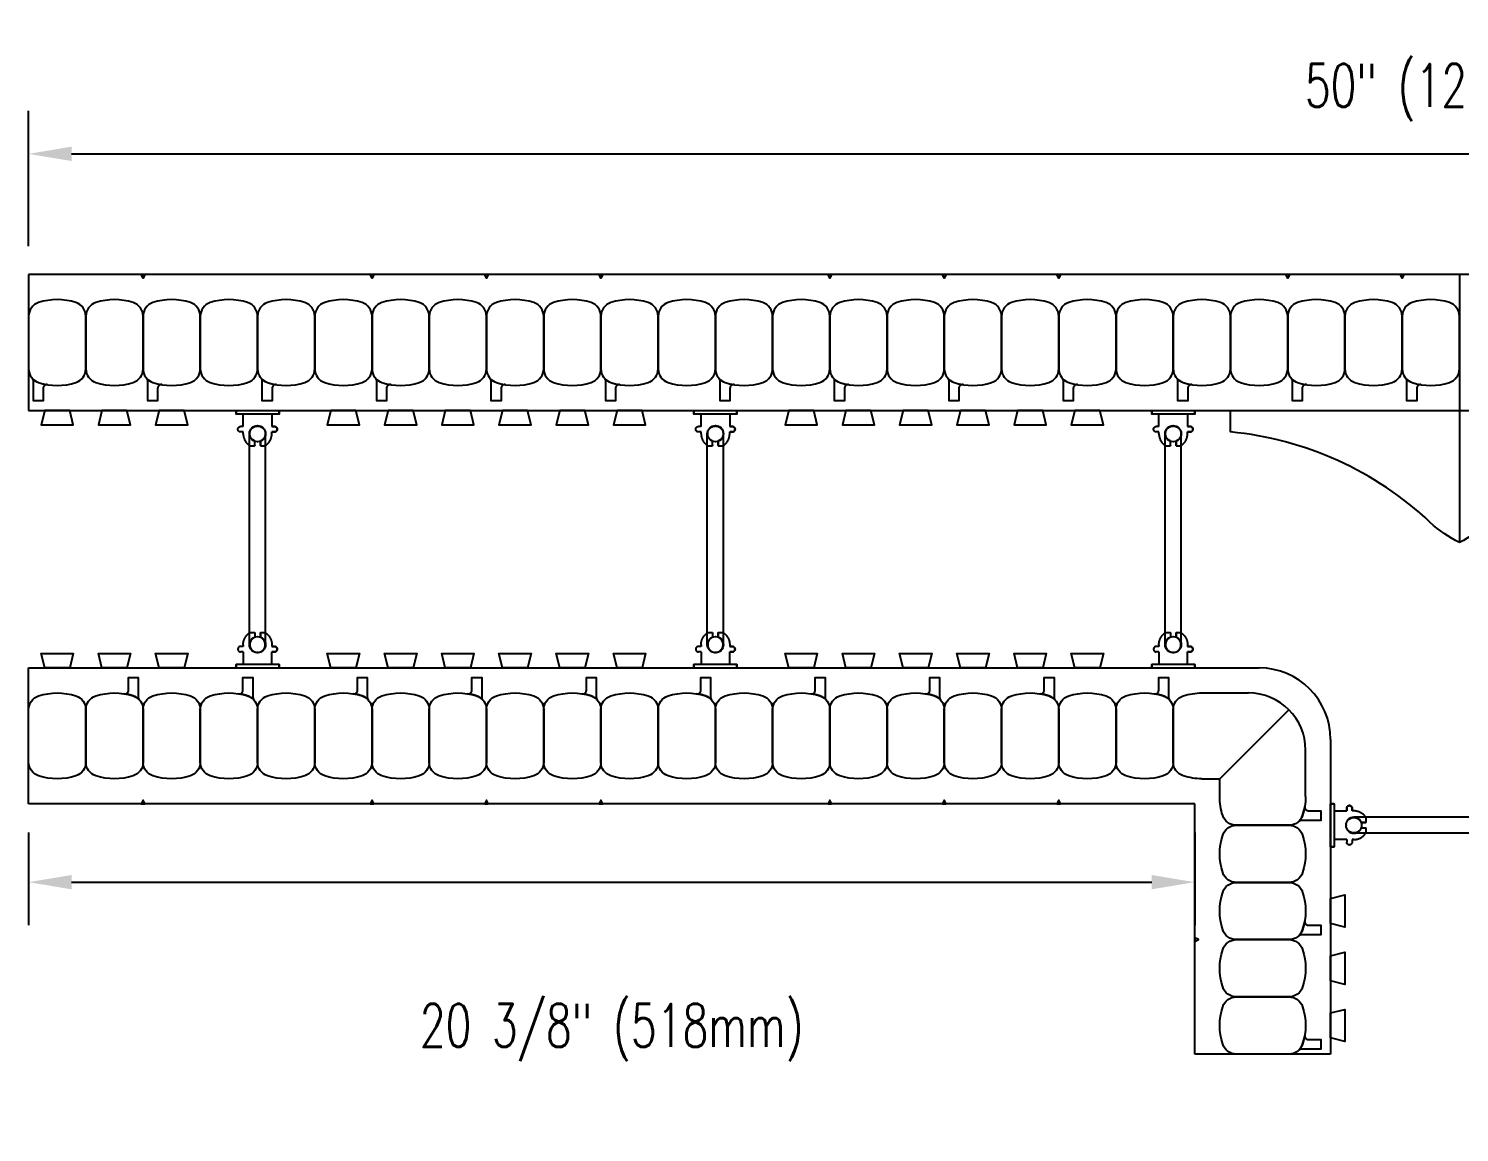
# Model space of a CAD drawing. Header units: inches. Extents: x 249.2 to 299.2, y 79.8 to 131.6.
# Drawn here: x 249.21 to 274.21, y 112.26 to 131.55 of the extents above; entities that cross this region are included whole.
import ezdxf

# ---------------------------------------------------------------- set-up
doc = ezdxf.new("R2010")
doc.units = ezdxf.units.IN
doc.header["$MEASUREMENT"] = 0
for name, color, linetype in [('line25', 2, 'Continuous'), ('LINE50', 5, 'Continuous'), ('LINE9', 9, 'Continuous'), ('TEXT', 4, 'Continuous')]:
    doc.layers.add(name, color=color, linetype=linetype)
doc.styles.add('DIM', font='romans.shx', dxfattribs={"width": 0.7})
doc.dimstyles.new('ext_8', dxfattribs={"dimscale": 8, "dimtxt": 0.09375, "dimasz": 0.09375, "dimexe": 0.09375, "dimexo": 0.0625, "dimgap": 0.0625, "dimtad": 1, "dimdec": 4, "dimzin": 3, "dimdsep": 46, "dimlunit": 4, "dimtxsty": 'DIM', "dimcen": 0.09, "dimdle": 0.09375, "dimclrt": 4, "dimadec": 0, "dimazin": 0, "dimtfac": 1, "dimtdec": 4, "dimtmove": 2, "dimatfit": 3, "dimfxl": 0, "dimfrac": 2, "dimtolj": 1, "dimtzin": 0, "dimarcsym": 0})

# ---------------------------------------------------------------- blocks, each defined once
blk = doc.blocks.new('*D16')
at = {"layer": 'Defpoints', "color": 0}
for p in [(249.205, 118.001), (269.58, 118.001), (269.58, 116.631)]:
    blk.add_point(p, dxfattribs=at)
at = {"layer": 'TEXT', "color": 0, "lineweight": -2}
for p, q in [((249.205, 117.501), (249.205, 115.881)), ((269.58, 117.501), (269.58, 115.881)), ((249.955, 116.631), (268.83, 116.631))]:
    blk.add_line(p, q, dxfattribs=at)
at = {"layer": 'TEXT', "color": 0}
for points in [[(249.955, 116.756), (249.955, 116.506), (249.205, 116.631)], [(268.83, 116.756), (268.83, 116.506), (269.58, 116.631)]]:
    blk.add_solid(points, dxfattribs=at)
at = {"layer": 'TEXT', "color": 4, "insert": (259.393, 114.002), "char_height": 0.75, "attachment_point": 5, "style": 'DIM'}
blk.add_mtext('\\A1;20 3/8" (518mm)', dxfattribs=at)
blk = doc.blocks.new('*D17')
at = {"layer": 'Defpoints', "color": 0}
for p in [(299.205, 129.362), (249.205, 127.251), (299.205, 127.251)]:
    blk.add_point(p, dxfattribs=at)
at = {"layer": 'TEXT', "color": 0, "lineweight": -2}
for p, q in [((249.205, 127.751), (249.205, 130.112)), ((299.205, 127.751), (299.205, 130.112)), ((249.955, 129.362), (298.455, 129.362))]:
    blk.add_line(p, q, dxfattribs=at)
at = {"layer": 'TEXT', "color": 0}
for points in [[(249.955, 129.487), (249.955, 129.237), (249.205, 129.362)], [(298.455, 129.487), (298.455, 129.237), (299.205, 129.362)]]:
    blk.add_solid(points, dxfattribs=at)
at = {"layer": 'TEXT', "color": 4, "insert": (274.205, 130.433), "char_height": 0.75, "attachment_point": 5, "style": 'DIM'}
blk.add_mtext('\\A1;50" (1270mm)', dxfattribs=at)
blk = doc.blocks.new('Connector')
blk.add_point((0.271, 0))
at = {"layer": 'LINE9'}
for p, q in [((0, 0.375), (0, -0.375)), ((0.062, -0.375), (0.062, 0.375)), ((0.281, 0.25), (0.062, 0.25))]:
    blk.add_line(p, q, dxfattribs=at)
for points, weights in [([(0.007, 0.375), (0.004, 0.375), (0, 0.375)], [1, 0.972587069138, 0.950305488115]), ([(0.327, 0.343), (0.308, 0.343), (0.281, 0.317), (0.281, 0.297)], [1, 0.85355339, 0.85355339, 1]), ([(0.328, 0.343), (0.327, 0.343), (0.327, 0.343)], [1, 0.70710678, 1]), ([(0.375, 0.297), (0.375, 0.317), (0.348, 0.343), (0.329, 0.343)], [1, 0.85355339, 0.85355339, 1]), ([(0.406, 0.25), (0.546, 0.25), (0.619, 0.131)], [0.958404415409, 0.794674173519, 0.864651571113]), ([(0.619, 0.052), (0.612, 0.049), (0.604, 0.049)], [0.83615024178, 0.892081430621, 1]), ([(0.619, -0.131), (0.546, -0.25), (0.406, -0.25)], [0.864651574428, 0.794674169686, 0.958404415195]), ([(0.604, -0.049), (0.612, -0.049), (0.619, -0.052)], [1, 0.89208144177, 0.836150253337]), ([(0, -0.375), (0.004, -0.375), (0.007, -0.375)], [0.950305488115, 0.972587069138, 1]), ([(0.281, -0.297), (0.281, -0.317), (0.308, -0.343), (0.327, -0.343)], [1, 0.85355339, 0.85355339, 1]), ([(0.327, -0.343), (0.281, -0.343), (0.281, -0.297)], [1, 0.70710678, 1]), ([(0.329, -0.343), (0.348, -0.343), (0.375, -0.317), (0.375, -0.297)], [1, 0.85355339, 0.85355339, 1]), ([(0.375, -0.297), (0.375, -0.343), (0.329, -0.343)], [1, 0.70710678, 1])]:
    blk.add_rational_spline(points, weights, degree=2, dxfattribs=at)
for points, degree in [([(0, 0.375), (0.002, 0.375), (0.005, 0.375), (0.007, 0.375)], 3), ([(0.007, 0.375), (0.021, 0.375), (0.051, 0.375), (0.062, 0.375), (0.062, 0.375)], 3), ([(0.281, 0.25), (0.281, 0.297)], 1), ([(0.327, 0.343), (0.327, 0.343), (0.328, 0.343), (0.328, 0.343)], 3), ([(0.328, 0.343), (0.329, 0.343), (0.329, 0.343), (0.329, 0.343)], 3), ([(0.375, 0.25), (0.375, 0.297)], 1), ([(0.406, 0.25), (0.375, 0.25)], 1), ([(0.406, 0.25), (0.406, 0.25)], 1), ([(0.406, 0.25), (0.406, 0.25)], 1), ([(0.406, 0.25), (0.406, 0.25)], 1), ([(0.406, 0.25), (0.406, 0.25)], 1), ([(0.406, 0.25), (0.406, 0.25)], 1), ([(0.406, 0.25), (0.406, 0.25)], 1), ([(0.406, 0.25), (0.406, 0.25)], 1), ([(0.406, 0.25), (0.406, 0.25)], 1), ([(0.406, 0.25), (0.406, 0.25)], 1), ([(0.406, 0.25), (0.406, 0.25)], 1), ([(0.406, 0.25), (0.406, 0.25)], 1), ([(0.406, 0.25), (0.406, 0.25)], 1), ([(0.406, 0.25), (0.406, 0.25)], 1), ([(0.406, 0.25), (0.406, 0.25)], 1), ([(0.406, 0.25), (0.406, 0.25)], 1), ([(0.406, 0.25), (0.406, 0.25)], 1), ([(0.406, 0.25), (0.406, 0.25)], 1), ([(0.406, 0.25), (0.406, 0.25)], 1), ([(0.406, 0.25), (0.406, 0.25)], 1), ([(0.406, 0.25), (0.406, 0.25)], 1), ([(0.406, 0.25), (0.406, 0.25)], 1), ([(0.406, 0.25), (0.406, 0.25)], 1), ([(0.406, 0.25), (0.406, 0.25)], 1), ([(0.406, 0.25), (0.406, 0.25)], 1), ([(0.604, 0.049), (0.532, 0.049)], 1), ([(0.532, 0.049), (0.532, 0.049)], 1), ([(0.532, 0.049), (0.532, 0.049)], 1), ([(0.532, 0.049), (0.532, 0.049)], 1), ([(0.532, 0.049), (0.532, 0.049)], 1), ([(0.532, 0.049), (0.532, 0.049)], 1), ([(0.532, 0.049), (0.532, 0.049)], 1), ([(0.532, 0.049), (0.532, 0.049)], 1), ([(0.532, 0.049), (0.532, 0.049)], 1), ([(0.532, 0.049), (0.532, 0.049)], 1), ([(0.532, 0.049), (0.532, 0.049)], 1), ([(0.604, 0.049), (0.609, 0.049), (0.614, 0.05), (0.619, 0.052)], 3), ([(0.604, 0.049), (0.604, 0.049)], 1), ([(0.604, 0.049), (0.604, 0.049)], 1), ([(0.604, 0.049), (0.604, 0.049)], 1), ([(0.604, 0.049), (0.604, 0.049)], 1), ([(0.619, 0.131), (0.619, 0.052)], 1), ([(0.619, 0.131), (0.619, 0.131)], 1), ([(0.619, 0.131), (0.619, 0.131)], 1), ([(0.619, 0.131), (0.619, 0.131)], 1), ([(0.619, 0.131), (0.619, 0.131)], 1), ([(0.062, -0.25), (0.281, -0.25)], 1), ([(0.281, -0.297), (0.281, -0.25)], 1), ([(0.281, -0.25), (0.281, -0.297)], 1), ([(0.375, -0.25), (0.375, -0.297)], 1), ([(0.375, -0.297), (0.375, -0.25)], 1), ([(0.406, -0.25), (0.375, -0.25)], 1), ([(0.406, -0.25), (0.406, -0.25)], 1), ([(0.406, -0.25), (0.406, -0.25)], 1), ([(0.406, -0.25), (0.406, -0.25)], 1), ([(0.406, -0.25), (0.406, -0.25)], 1), ([(0.406, -0.25), (0.406, -0.25)], 1), ([(0.406, -0.25), (0.406, -0.25)], 1), ([(0.406, -0.25), (0.406, -0.25)], 1), ([(0.406, -0.25), (0.406, -0.25)], 1), ([(0.406, -0.25), (0.406, -0.25)], 1), ([(0.406, -0.25), (0.406, -0.25)], 1), ([(0.406, -0.25), (0.406, -0.25)], 1), ([(0.532, -0.049), (0.604, -0.049)], 1), ([(0.604, -0.049), (0.58, -0.049), (0.556, -0.049), (0.532, -0.049)], 3), ([(0.532, -0.049), (0.532, -0.049)], 1), ([(0.532, -0.049), (0.532, -0.049)], 1), ([(0.532, -0.049), (0.532, -0.049)], 1), ([(0.532, -0.049), (0.532, -0.049)], 1), ([(0.619, -0.052), (0.614, -0.05), (0.609, -0.049), (0.604, -0.049)], 3), ([(0.604, -0.049), (0.604, -0.049)], 1), ([(0.604, -0.049), (0.604, -0.049)], 1), ([(0.604, -0.049), (0.604, -0.049)], 1), ([(0.604, -0.049), (0.604, -0.049)], 1), ([(0.604, -0.049), (0.604, -0.049)], 1), ([(0.604, -0.049), (0.604, -0.049)], 1), ([(0.604, -0.049), (0.604, -0.049)], 1), ([(0.604, -0.049), (0.604, -0.049)], 1), ([(0.619, -0.052), (0.619, -0.131)], 1), ([(0.619, -0.131), (0.619, -0.131)], 1), ([(0.619, -0.131), (0.619, -0.131)], 1), ([(0.619, -0.131), (0.619, -0.131)], 1), ([(0.619, -0.131), (0.619, -0.131)], 1), ([(0.007, -0.375), (0.005, -0.375), (0.002, -0.375), (0, -0.375)], 3), ([(0.062, -0.375), (0.062, -0.375), (0.051, -0.375), (0.021, -0.375), (0.007, -0.375)], 3), ([(0.328, -0.343), (0.328, -0.343), (0.327, -0.343), (0.327, -0.343)], 3), ([(0.329, -0.343), (0.329, -0.343), (0.329, -0.343), (0.328, -0.343)], 3)]:
    blk.add_open_spline(points, degree=degree, dxfattribs=at)
for points, weights, knots in [([(0.062, 0.375), (0.062, 0.375), (0.046, 0.375), (0.03, 0.375), (0.007, 0.375)], [0.868718858569, 0.861102746415, 1, 0.861102734288, 0.868718859898], [0, 0, 0, 0.5, 0.5, 1, 1, 1]), ([(0.532, 0.049), (0.472, 0.203), (0.333, 0.113), (0.157, 0), (0.333, -0.113), (0.472, -0.203), (0.532, -0.049)], [0.899508922286, 0.599718215298, 1, 0.54226024, 1, 0.599718224335, 0.899508908749], [0, 0, 0, 0.318112, 0.318112, 0.681888, 0.681888, 1, 1, 1]), ([(0.007, -0.375), (0.03, -0.375), (0.046, -0.375), (0.062, -0.375), (0.062, -0.375)], [0.868718859319, 0.861102739573, 1, 0.861102742958, 0.868718858948], [0, 0, 0, 0.5, 0.5, 1, 1, 1])]:
    blk.add_rational_spline(points, weights, degree=2, knots=knots, dxfattribs=at)
blk = doc.blocks.new('WEB4_CENTRE_TOP')
for p, q in [((-0.141, 0), (-0.141, 3.688)), ((0.141, 0), (0.141, 3.688))]:
    blk.add_line(p, q)
for centre in [(0, 3.688), (0, 0)]:
    blk.add_circle(centre, 0.141)

msp = doc.modelspace()

# ---------------------------------------------------------------- linework, layer by layer
at = {"layer": 'line25'}
for p, q in [((249.2052, 124.8761), (274.2052, 124.8761)), ((274.2052, 124.8761), (299.2052, 124.8761)), ((249.2052, 120.3761), (270.7052, 120.3761)), ((271.9552, 119.1261), (271.9552, 113.6261))]:
    msp.add_line(p, q, dxfattribs=at)
for points in [[(249.4863, 124.8761), (249.424, 124.6261), (249.9863, 124.6261), (249.924, 124.8761)], [(250.4863, 124.8761), (250.424, 124.6261), (250.9863, 124.6261), (250.924, 124.8761)], [(251.4863, 124.8761), (251.424, 124.6261), (251.9863, 124.6261), (251.924, 124.8761)], [(254.4863, 124.8761), (254.424, 124.6261), (254.9863, 124.6261), (254.924, 124.8761)], [(255.4863, 124.8761), (255.424, 124.6261), (255.9863, 124.6261), (255.924, 124.8761)], [(256.4863, 124.8761), (256.424, 124.6261), (256.9863, 124.6261), (256.924, 124.8761)], [(257.4863, 124.8761), (257.424, 124.6261), (257.9863, 124.6261), (257.924, 124.8761)], [(258.4863, 124.8761), (258.424, 124.6261), (258.9863, 124.6261), (258.924, 124.8761)], [(259.4863, 124.8761), (259.424, 124.6261), (259.9863, 124.6261), (259.924, 124.8761)], [(262.4863, 124.8761), (262.424, 124.6261), (262.9863, 124.6261), (262.924, 124.8761)], [(263.4863, 124.8761), (263.424, 124.6261), (263.9863, 124.6261), (263.924, 124.8761)], [(264.4863, 124.8761), (264.424, 124.6261), (264.9863, 124.6261), (264.924, 124.8761)], [(265.4863, 124.8761), (265.424, 124.6261), (265.9863, 124.6261), (265.924, 124.8761)], [(266.4863, 124.8761), (266.424, 124.6261), (266.9863, 124.6261), (266.924, 124.8761)], [(267.4863, 124.8761), (267.424, 124.6261), (267.9863, 124.6261), (267.924, 124.8761)], [(249.4863, 120.3761), (249.424, 120.6261), (249.9863, 120.6261), (249.924, 120.3761)], [(250.4863, 120.3761), (250.424, 120.6261), (250.9863, 120.6261), (250.924, 120.3761)], [(251.4863, 120.3761), (251.424, 120.6261), (251.9863, 120.6261), (251.924, 120.3761)], [(254.4863, 120.3761), (254.424, 120.6261), (254.9863, 120.6261), (254.924, 120.3761)], [(255.4863, 120.3761), (255.424, 120.6261), (255.9863, 120.6261), (255.924, 120.3761)], [(256.4863, 120.3761), (256.424, 120.6261), (256.9863, 120.6261), (256.924, 120.3761)], [(257.4863, 120.3761), (257.424, 120.6261), (257.9863, 120.6261), (257.924, 120.3761)], [(258.4863, 120.3761), (258.424, 120.6261), (258.9863, 120.6261), (258.924, 120.3761)], [(259.4863, 120.3761), (259.424, 120.6261), (259.9863, 120.6261), (259.924, 120.3761)], [(262.4863, 120.3761), (262.424, 120.6261), (262.9863, 120.6261), (262.924, 120.3761)], [(263.4863, 120.3761), (263.424, 120.6261), (263.9863, 120.6261), (263.924, 120.3761)], [(264.4863, 120.3761), (264.424, 120.6261), (264.9863, 120.6261), (264.924, 120.3761)], [(265.4863, 120.3761), (265.424, 120.6261), (265.9863, 120.6261), (265.924, 120.3761)], [(266.4863, 120.3761), (266.424, 120.6261), (266.9863, 120.6261), (266.924, 120.3761)], [(267.4863, 120.3761), (267.424, 120.6261), (267.9863, 120.6261), (267.924, 120.3761)], [(271.9552, 116.345), (272.2052, 116.4073), (272.2052, 115.845), (271.9552, 115.9073)], [(271.9552, 115.345), (272.2052, 115.4073), (272.2052, 114.845), (271.9552, 114.9073)], [(271.9552, 114.345), (272.2052, 114.4073), (272.2052, 113.845), (271.9552, 113.9073)]]:
    msp.add_lwpolyline(points, close=True, dxfattribs=at)
msp.add_arc((270.7052, 119.1261), 1.25, 0, 90, dxfattribs=at)
at = {"layer": 'LINE50'}
for p, q in [((249.2052, 127.2511), (249.2052, 124.8761)), ((274.2052, 127.2511), (249.2052, 127.2511)), ((299.2052, 127.2511), (274.2052, 127.2511)), ((249.2052, 118.0011), (249.2052, 120.3761)), ((269.5802, 118.0011), (249.2052, 118.0011)), ((269.5802, 113.6261), (269.5802, 118.0011)), ((271.9552, 113.6261), (269.5802, 113.6261))]:
    msp.add_line(p, q, dxfattribs=at)
at = {"layer": 'LINE9'}
for p, q in [((274.2052, 127.2511), (274.2052, 122.5712)), ((269.7052, 119.9386), (270.5177, 119.9386)), ((270.0177, 118.4386), (271.2248, 119.6457)), ((271.5177, 118.1261), (271.5177, 118.9386)), ((269.7052, 118.4386), (270.0177, 118.4386)), ((270.0177, 118.1261), (270.0177, 118.4386))]:
    msp.add_line(p, q, dxfattribs=at)
for points in [[(251.2364, 127.2511), (251.2052, 127.1866), (251.1739, 127.2511)], [(255.2364, 127.2511), (255.2052, 127.1866), (255.1739, 127.2511)], [(255.2364, 127.2511), (255.2052, 127.1866), (255.1739, 127.2511)], [(257.2364, 127.2511), (257.2052, 127.1866), (257.1739, 127.2511)], [(259.2364, 127.2511), (259.2052, 127.1866), (259.1739, 127.2511)], [(263.2364, 127.2511), (263.2052, 127.1866), (263.1739, 127.2511)], [(263.2364, 127.2511), (263.2052, 127.1866), (263.1739, 127.2511)], [(265.2364, 127.2511), (265.2052, 127.1866), (265.1739, 127.2511)], [(267.2364, 127.2511), (267.2052, 127.1866), (267.1739, 127.2511)], [(271.2364, 127.2511), (271.2052, 127.1866), (271.1739, 127.2511)], [(273.2364, 127.2511), (273.2052, 127.1866), (273.1739, 127.2511)], [(251.2364, 118.0011), (251.2052, 118.0656), (251.1739, 118.0011)], [(255.2364, 118.0011), (255.2052, 118.0656), (255.1739, 118.0011)], [(255.2364, 118.0011), (255.2052, 118.0656), (255.1739, 118.0011)], [(257.2364, 118.0011), (257.2052, 118.0656), (257.1739, 118.0011)], [(259.2364, 118.0011), (259.2052, 118.0656), (259.1739, 118.0011)], [(263.2364, 118.0011), (263.2052, 118.0656), (263.1739, 118.0011)], [(263.2364, 118.0011), (263.2052, 118.0656), (263.1739, 118.0011)], [(265.2364, 118.0011), (265.2052, 118.0656), (265.1739, 118.0011)], [(267.2364, 118.0011), (267.2052, 118.0656), (267.1739, 118.0011)], [(269.5802, 115.5949), (269.6447, 115.6261), (269.5802, 115.6574)]]:
    msp.add_lwpolyline(points, close=True, dxfattribs=at)
for points in [[(249.3783, 125.3652, 0.1576708), (250.0321, 125.3652, 0.3253046), (250.2052, 125.603), (250.2052, 126.5242, 0.3253046), (250.0321, 126.7621, 0.1576708), (249.3783, 126.7621, 0.3253046), (249.2052, 126.5242), (249.2052, 125.603, 0.3253046)], [(250.3783, 125.3652, 0.1576708), (251.0321, 125.3652, 0.3253046), (251.2052, 125.603), (251.2052, 126.5242, 0.3253046), (251.0321, 126.7621, 0.1576708), (250.3783, 126.7621, 0.3253046), (250.2052, 126.5242), (250.2052, 125.603, 0.3253046)], [(251.3783, 125.3652, 0.1576708), (252.0321, 125.3652, 0.3253046), (252.2052, 125.603), (252.2052, 126.5242, 0.3253046), (252.0321, 126.7621, 0.1576708), (251.3783, 126.7621, 0.3253046), (251.2052, 126.5242), (251.2052, 125.603, 0.3253046)], [(252.3783, 125.3652, 0.1576708), (253.0321, 125.3652, 0.3253046), (253.2052, 125.603), (253.2052, 126.5242, 0.3253046), (253.0321, 126.7621, 0.1576708), (252.3783, 126.7621, 0.3253046), (252.2052, 126.5242), (252.2052, 125.603, 0.3253046)], [(253.3783, 125.3652, 0.1576708), (254.0321, 125.3652, 0.3253046), (254.2052, 125.603), (254.2052, 126.5242, 0.3253046), (254.0321, 126.7621, 0.1576708), (253.3783, 126.7621, 0.3253046), (253.2052, 126.5242), (253.2052, 125.603, 0.3253046)], [(254.3783, 125.3652, 0.1576708), (255.0321, 125.3652, 0.3253046), (255.2052, 125.603), (255.2052, 126.5242, 0.3253046), (255.0321, 126.7621, 0.1576708), (254.3783, 126.7621, 0.3253046), (254.2052, 126.5242), (254.2052, 125.603, 0.3253046)], [(255.3783, 125.3652, 0.1576708), (256.0321, 125.3652, 0.3253046), (256.2052, 125.603), (256.2052, 126.5242, 0.3253046), (256.0321, 126.7621, 0.1576708), (255.3783, 126.7621, 0.3253046), (255.2052, 126.5242), (255.2052, 125.603, 0.3253046)], [(256.3783, 125.3652, 0.1576708), (257.0321, 125.3652, 0.3253046), (257.2052, 125.603), (257.2052, 126.5242, 0.3253046), (257.0321, 126.7621, 0.1576708), (256.3783, 126.7621, 0.3253046), (256.2052, 126.5242), (256.2052, 125.603, 0.3253046)], [(257.3783, 125.3652, 0.1576708), (258.0321, 125.3652, 0.3253046), (258.2052, 125.603), (258.2052, 126.5242, 0.3253046), (258.0321, 126.7621, 0.1576708), (257.3783, 126.7621, 0.3253046), (257.2052, 126.5242), (257.2052, 125.603, 0.3253046)], [(258.3783, 125.3652, 0.1576708), (259.0321, 125.3652, 0.3253046), (259.2052, 125.603), (259.2052, 126.5242, 0.3253046), (259.0321, 126.7621, 0.1576708), (258.3783, 126.7621, 0.3253046), (258.2052, 126.5242), (258.2052, 125.603, 0.3253046)], [(259.3783, 125.3652, 0.1576708), (260.0321, 125.3652, 0.3253046), (260.2052, 125.603), (260.2052, 126.5242, 0.3253046), (260.0321, 126.7621, 0.1576708), (259.3783, 126.7621, 0.3253046), (259.2052, 126.5242), (259.2052, 125.603, 0.3253046)], [(260.3783, 125.3652, 0.1576708), (261.0321, 125.3652, 0.3253046), (261.2052, 125.603), (261.2052, 126.5242, 0.3253046), (261.0321, 126.7621, 0.1576708), (260.3783, 126.7621, 0.3253046), (260.2052, 126.5242), (260.2052, 125.603, 0.3253046)], [(261.3783, 125.3652, 0.1576708), (262.0321, 125.3652, 0.3253046), (262.2052, 125.603), (262.2052, 126.5242, 0.3253046), (262.0321, 126.7621, 0.1576708), (261.3783, 126.7621, 0.3253046), (261.2052, 126.5242), (261.2052, 125.603, 0.3253046)], [(262.3783, 125.3652, 0.1576708), (263.0321, 125.3652, 0.3253046), (263.2052, 125.603), (263.2052, 126.5242, 0.3253046), (263.0321, 126.7621, 0.1576708), (262.3783, 126.7621, 0.3253046), (262.2052, 126.5242), (262.2052, 125.603, 0.3253046)], [(263.3783, 125.3652, 0.1576708), (264.0321, 125.3652, 0.3253046), (264.2052, 125.603), (264.2052, 126.5242, 0.3253046), (264.0321, 126.7621, 0.1576708), (263.3783, 126.7621, 0.3253046), (263.2052, 126.5242), (263.2052, 125.603, 0.3253046)], [(264.3783, 125.3652, 0.1576708), (265.0321, 125.3652, 0.3253046), (265.2052, 125.603), (265.2052, 126.5242, 0.3253046), (265.0321, 126.7621, 0.1576708), (264.3783, 126.7621, 0.3253046), (264.2052, 126.5242), (264.2052, 125.603, 0.3253046)], [(265.3783, 125.3652, 0.1576708), (266.0321, 125.3652, 0.3253046), (266.2052, 125.603), (266.2052, 126.5242, 0.3253046), (266.0321, 126.7621, 0.1576708), (265.3783, 126.7621, 0.3253046), (265.2052, 126.5242), (265.2052, 125.603, 0.3253046)], [(266.3783, 125.3652, 0.1576708), (267.0321, 125.3652, 0.3253046), (267.2052, 125.603), (267.2052, 126.5242, 0.3253046), (267.0321, 126.7621, 0.1576708), (266.3783, 126.7621, 0.3253046), (266.2052, 126.5242), (266.2052, 125.603, 0.3253046)], [(267.3783, 125.3652, 0.1576708), (268.0321, 125.3652, 0.3253046), (268.2052, 125.603), (268.2052, 126.5242, 0.3253046), (268.0321, 126.7621, 0.1576708), (267.3783, 126.7621, 0.3253046), (267.2052, 126.5242), (267.2052, 125.603, 0.3253046)], [(268.3783, 125.3652, 0.1576708), (269.0321, 125.3652, 0.3253046), (269.2052, 125.603), (269.2052, 126.5242, 0.3253046), (269.0321, 126.7621, 0.1576708), (268.3783, 126.7621, 0.3253046), (268.2052, 126.5242), (268.2052, 125.603, 0.3253046)], [(269.3783, 125.3652, 0.1576708), (270.0321, 125.3652, 0.3253046), (270.2052, 125.603), (270.2052, 126.5242, 0.3253046), (270.0321, 126.7621, 0.1576708), (269.3783, 126.7621, 0.3253046), (269.2052, 126.5242), (269.2052, 125.603, 0.3253046)], [(270.3783, 125.3652, 0.1576708), (271.0321, 125.3652, 0.3253046), (271.2052, 125.603), (271.2052, 126.5242, 0.3253046), (271.0321, 126.7621, 0.1576708), (270.3783, 126.7621, 0.3253046), (270.2052, 126.5242), (270.2052, 125.603, 0.3253046)], [(271.3783, 125.3652, 0.1576708), (272.0321, 125.3652, 0.3253046), (272.2052, 125.603), (272.2052, 126.5242, 0.3253046), (272.0321, 126.7621, 0.1576708), (271.3783, 126.7621, 0.3253046), (271.2052, 126.5242), (271.2052, 125.603, 0.3253046)], [(272.3783, 125.3652, 0.1576708), (273.0321, 125.3652, 0.3253046), (273.2052, 125.603), (273.2052, 126.5242, 0.3253046), (273.0321, 126.7621, 0.1576708), (272.3783, 126.7621, 0.3253046), (272.2052, 126.5242), (272.2052, 125.603, 0.3253046)], [(273.3783, 125.3652, 0.1576708), (274.0321, 125.3652, 0.3253046), (274.2052, 125.603), (274.2052, 126.5242, 0.3253046), (274.0321, 126.7621, 0.1576708), (273.3783, 126.7621, 0.3253046), (273.2052, 126.5242), (273.2052, 125.603, 0.3253046)], [(249.3783, 125.3652, 0.0372667), (249.5319, 125.3278, 0.4630356), (249.4593, 125.2662), (249.4593, 125.0446), (249.2884, 125.0446), (249.2884, 125.3907, 0.1890024), (249.2718, 125.4331, 0.1284074)], [(251.3783, 125.3652, 0.0372667), (251.5319, 125.3278, 0.4630356), (251.4593, 125.2662), (251.4593, 125.0446), (251.2884, 125.0446), (251.2884, 125.3907, 0.1890024), (251.2718, 125.4331, 0.1284074)], [(253.3783, 125.3652, 0.0372667), (253.5319, 125.3278, 0.4630356), (253.4593, 125.2662), (253.4593, 125.0446), (253.2884, 125.0446), (253.2884, 125.3907, 0.1890024), (253.2718, 125.4331, 0.1284074)], [(255.3783, 125.3652, 0.0372667), (255.5319, 125.3278, 0.4630356), (255.4593, 125.2662), (255.4593, 125.0446), (255.2884, 125.0446), (255.2884, 125.3907, 0.1890024), (255.2718, 125.4331, 0.1284074)], [(257.3783, 125.3652, 0.0372667), (257.5319, 125.3278, 0.4630356), (257.4593, 125.2662), (257.4593, 125.0446), (257.2884, 125.0446), (257.2884, 125.3907, 0.1890024), (257.2718, 125.4331, 0.1284074)], [(259.3783, 125.3652, 0.0372667), (259.5319, 125.3278, 0.4630356), (259.4593, 125.2662), (259.4593, 125.0446), (259.2884, 125.0446), (259.2884, 125.3907, 0.1890024), (259.2718, 125.4331, 0.1284074)], [(261.3783, 125.3652, 0.0372667), (261.5319, 125.3278, 0.4630356), (261.4593, 125.2662), (261.4593, 125.0446), (261.2884, 125.0446), (261.2884, 125.3907, 0.1890024), (261.2718, 125.4331, 0.1284074)], [(263.3783, 125.3652, 0.0372667), (263.5319, 125.3278, 0.4630356), (263.4593, 125.2662), (263.4593, 125.0446), (263.2884, 125.0446), (263.2884, 125.3907, 0.1890024), (263.2718, 125.4331, 0.1284074)], [(265.3783, 125.3652, 0.0372667), (265.5319, 125.3278, 0.4630356), (265.4593, 125.2662), (265.4593, 125.0446), (265.2884, 125.0446), (265.2884, 125.3907, 0.1890024), (265.2718, 125.4331, 0.1284074)], [(267.3783, 125.3652, 0.0372667), (267.5319, 125.3278, 0.4630356), (267.4593, 125.2662), (267.4593, 125.0446), (267.2884, 125.0446), (267.2884, 125.3907, 0.1890024), (267.2718, 125.4331, 0.1284074)], [(269.3783, 125.3652, 0.0372667), (269.5319, 125.3278, 0.4630356), (269.4593, 125.2662), (269.4593, 125.0446), (269.2884, 125.0446), (269.2884, 125.3907, 0.1890024), (269.2718, 125.4331, 0.1284074)], [(271.3783, 125.3652, 0.0372667), (271.5319, 125.3278, 0.4630356), (271.4593, 125.2662), (271.4593, 125.0446), (271.2884, 125.0446), (271.2884, 125.3907, 0.1890024), (271.2718, 125.4331, 0.1284074)], [(273.3783, 125.3652, 0.0372667), (273.5319, 125.3278, 0.4630356), (273.4593, 125.2662), (273.4593, 125.0446), (273.2884, 125.0446), (273.2884, 125.3907, 0.1890024), (273.2718, 125.4331, 0.1284074)], [(251.0321, 119.8871, 0.0372667), (250.8784, 119.9244, 0.4630356), (250.9511, 119.9861), (250.9511, 120.2077), (251.1219, 120.2077), (251.1219, 119.8616, 0.1890024), (251.1386, 119.8191, 0.1284074)], [(253.0321, 119.8871, 0.0372667), (252.8784, 119.9244, 0.4630356), (252.9511, 119.9861), (252.9511, 120.2077), (253.1219, 120.2077), (253.1219, 119.8616, 0.1890024), (253.1386, 119.8191, 0.1284074)], [(255.0321, 119.8871, 0.0372667), (254.8784, 119.9244, 0.4630356), (254.9511, 119.9861), (254.9511, 120.2077), (255.1219, 120.2077), (255.1219, 119.8616, 0.1890024), (255.1386, 119.8191, 0.1284074)], [(257.0321, 119.8871, 0.0372667), (256.8784, 119.9244, 0.4630356), (256.9511, 119.9861), (256.9511, 120.2077), (257.1219, 120.2077), (257.1219, 119.8616, 0.1890024), (257.1386, 119.8191, 0.1284074)], [(259.0321, 119.8871, 0.0372667), (258.8784, 119.9244, 0.4630356), (258.9511, 119.9861), (258.9511, 120.2077), (259.1219, 120.2077), (259.1219, 119.8616, 0.1890024), (259.1386, 119.8191, 0.1284074)], [(261.0321, 119.8871, 0.0372667), (260.8784, 119.9244, 0.4630356), (260.9511, 119.9861), (260.9511, 120.2077), (261.1219, 120.2077), (261.1219, 119.8616, 0.1890024), (261.1386, 119.8191, 0.1284074)], [(263.0321, 119.8871, 0.0372667), (262.8784, 119.9244, 0.4630356), (262.9511, 119.9861), (262.9511, 120.2077), (263.1219, 120.2077), (263.1219, 119.8616, 0.1890024), (263.1386, 119.8191, 0.1284074)], [(265.0321, 119.8871, 0.0372667), (264.8784, 119.9244, 0.4630356), (264.9511, 119.9861), (264.9511, 120.2077), (265.1219, 120.2077), (265.1219, 119.8616, 0.1890024), (265.1386, 119.8191, 0.1284074)], [(267.0321, 119.8871, 0.0372667), (266.8784, 119.9244, 0.4630356), (266.9511, 119.9861), (266.9511, 120.2077), (267.1219, 120.2077), (267.1219, 119.8616, 0.1890024), (267.1386, 119.8191, 0.1284074)], [(269.0321, 119.8871, 0.0372667), (268.8784, 119.9244, 0.4630356), (268.9511, 119.9861), (268.9511, 120.2077), (269.1219, 120.2077), (269.1219, 119.8616, 0.1890024), (269.1386, 119.8191, 0.1284074)], [(249.3783, 119.8871, -0.1576708), (250.0321, 119.8871, -0.3253046), (250.2052, 119.6492), (250.2052, 118.728, -0.3253046), (250.0321, 118.4902, -0.1576708), (249.3783, 118.4902, -0.3253046), (249.2052, 118.728), (249.2052, 119.6492, -0.3253046)], [(250.3783, 119.8871, -0.1576708), (251.0321, 119.8871, -0.3253046), (251.2052, 119.6492), (251.2052, 118.728, -0.3253046), (251.0321, 118.4902, -0.1576708), (250.3783, 118.4902, -0.3253046), (250.2052, 118.728), (250.2052, 119.6492, -0.3253046)], [(251.3783, 119.8871, -0.1576708), (252.0321, 119.8871, -0.3253046), (252.2052, 119.6492), (252.2052, 118.728, -0.3253046), (252.0321, 118.4902, -0.1576708), (251.3783, 118.4902, -0.3253046), (251.2052, 118.728), (251.2052, 119.6492, -0.3253046)], [(252.3783, 119.8871, -0.1576708), (253.0321, 119.8871, -0.3253046), (253.2052, 119.6492), (253.2052, 118.728, -0.3253046), (253.0321, 118.4902, -0.1576708), (252.3783, 118.4902, -0.3253046), (252.2052, 118.728), (252.2052, 119.6492, -0.3253046)], [(253.3783, 119.8871, -0.1576708), (254.0321, 119.8871, -0.3253046), (254.2052, 119.6492), (254.2052, 118.728, -0.3253046), (254.0321, 118.4902, -0.1576708), (253.3783, 118.4902, -0.3253046), (253.2052, 118.728), (253.2052, 119.6492, -0.3253046)], [(254.3783, 119.8871, -0.1576708), (255.0321, 119.8871, -0.3253046), (255.2052, 119.6492), (255.2052, 118.728, -0.3253046), (255.0321, 118.4902, -0.1576708), (254.3783, 118.4902, -0.3253046), (254.2052, 118.728), (254.2052, 119.6492, -0.3253046)], [(255.3783, 119.8871, -0.1576708), (256.0321, 119.8871, -0.3253046), (256.2052, 119.6492), (256.2052, 118.728, -0.3253046), (256.0321, 118.4902, -0.1576708), (255.3783, 118.4902, -0.3253046), (255.2052, 118.728), (255.2052, 119.6492, -0.3253046)], [(256.3783, 119.8871, -0.1576708), (257.0321, 119.8871, -0.3253046), (257.2052, 119.6492), (257.2052, 118.728, -0.3253046), (257.0321, 118.4902, -0.1576708), (256.3783, 118.4902, -0.3253046), (256.2052, 118.728), (256.2052, 119.6492, -0.3253046)], [(257.3783, 119.8871, -0.1576708), (258.0321, 119.8871, -0.3253046), (258.2052, 119.6492), (258.2052, 118.728, -0.3253046), (258.0321, 118.4902, -0.1576708), (257.3783, 118.4902, -0.3253046), (257.2052, 118.728), (257.2052, 119.6492, -0.3253046)], [(258.3783, 119.8871, -0.1576708), (259.0321, 119.8871, -0.3253046), (259.2052, 119.6492), (259.2052, 118.728, -0.3253046), (259.0321, 118.4902, -0.1576708), (258.3783, 118.4902, -0.3253046), (258.2052, 118.728), (258.2052, 119.6492, -0.3253046)], [(259.3783, 119.8871, -0.1576708), (260.0321, 119.8871, -0.3253046), (260.2052, 119.6492), (260.2052, 118.728, -0.3253046), (260.0321, 118.4902, -0.1576708), (259.3783, 118.4902, -0.3253046), (259.2052, 118.728), (259.2052, 119.6492, -0.3253046)], [(260.3783, 119.8871, -0.1576708), (261.0321, 119.8871, -0.3253046), (261.2052, 119.6492), (261.2052, 118.728, -0.3253046), (261.0321, 118.4902, -0.1576708), (260.3783, 118.4902, -0.3253046), (260.2052, 118.728), (260.2052, 119.6492, -0.3253046)], [(261.3783, 119.8871, -0.1576708), (262.0321, 119.8871, -0.3253046), (262.2052, 119.6492), (262.2052, 118.728, -0.3253046), (262.0321, 118.4902, -0.1576708), (261.3783, 118.4902, -0.3253046), (261.2052, 118.728), (261.2052, 119.6492, -0.3253046)], [(262.3783, 119.8871, -0.1576708), (263.0321, 119.8871, -0.3253046), (263.2052, 119.6492), (263.2052, 118.728, -0.3253046), (263.0321, 118.4902, -0.1576708), (262.3783, 118.4902, -0.3253046), (262.2052, 118.728), (262.2052, 119.6492, -0.3253046)], [(263.3783, 119.8871, -0.1576708), (264.0321, 119.8871, -0.3253046), (264.2052, 119.6492), (264.2052, 118.728, -0.3253046), (264.0321, 118.4902, -0.1576708), (263.3783, 118.4902, -0.3253046), (263.2052, 118.728), (263.2052, 119.6492, -0.3253046)], [(264.3783, 119.8871, -0.1576708), (265.0321, 119.8871, -0.3253046), (265.2052, 119.6492), (265.2052, 118.728, -0.3253046), (265.0321, 118.4902, -0.1576708), (264.3783, 118.4902, -0.3253046), (264.2052, 118.728), (264.2052, 119.6492, -0.3253046)], [(265.3783, 119.8871, -0.1576708), (266.0321, 119.8871, -0.3253046), (266.2052, 119.6492), (266.2052, 118.728, -0.3253046), (266.0321, 118.4902, -0.1576708), (265.3783, 118.4902, -0.3253046), (265.2052, 118.728), (265.2052, 119.6492, -0.3253046)], [(266.3783, 119.8871, -0.1576708), (267.0321, 119.8871, -0.3253046), (267.2052, 119.6492), (267.2052, 118.728, -0.3253046), (267.0321, 118.4902, -0.1576708), (266.3783, 118.4902, -0.3253046), (266.2052, 118.728), (266.2052, 119.6492, -0.3253046)], [(267.3783, 119.8871, -0.1576708), (268.0321, 119.8871, -0.3253046), (268.2052, 119.6492), (268.2052, 118.728, -0.3253046), (268.0321, 118.4902, -0.1576708), (267.3783, 118.4902, -0.3253046), (267.2052, 118.728), (267.2052, 119.6492, -0.3253046)], [(268.3783, 119.8871, -0.1576708), (269.0321, 119.8871, -0.3253046), (269.2052, 119.6492), (269.2052, 118.728, -0.3253046), (269.0321, 118.4902, -0.1576708), (268.3783, 118.4902, -0.3253046), (268.2052, 118.728), (268.2052, 119.6492, -0.3253046)], [(271.4661, 117.7992, 0.0372667), (271.5035, 117.9529, 0.4630356), (271.5651, 117.8802), (271.7867, 117.8802), (271.7867, 117.7094), (271.4406, 117.7094, 0.1890024), (271.3982, 117.6927, 0.1284074)], [(271.4661, 117.4531, -0.1576708), (271.4661, 116.7992, -0.3253046), (271.2283, 116.6261), (270.3071, 116.6261, -0.3253046), (270.0692, 116.7992, -0.1576708), (270.0692, 117.4531, -0.3253046), (270.3071, 117.6261), (271.2283, 117.6261, -0.3253046)], [(271.4661, 116.4531, -0.1576708), (271.4661, 115.7992, -0.3253046), (271.2283, 115.6261), (270.3071, 115.6261, -0.3253046), (270.0692, 115.7992, -0.1576708), (270.0692, 116.4531, -0.3253046), (270.3071, 116.6261), (271.2283, 116.6261, -0.3253046)], [(271.4661, 115.7992, 0.0372667), (271.5035, 115.9529, 0.4630356), (271.5651, 115.8802), (271.7867, 115.8802), (271.7867, 115.7094), (271.4406, 115.7094, 0.1890024), (271.3982, 115.6927, 0.1284074)], [(271.4661, 115.4531, -0.1576708), (271.4661, 114.7992, -0.3253046), (271.2283, 114.6261), (270.3071, 114.6261, -0.3253046), (270.0692, 114.7992, -0.1576708), (270.0692, 115.4531, -0.3253046), (270.3071, 115.6261), (271.2283, 115.6261, -0.3253046)], [(271.4661, 114.4531, -0.1576708), (271.4661, 113.7992, -0.3253046), (271.2283, 113.6261), (270.3071, 113.6261, -0.3253046), (270.0692, 113.7992, -0.1576708), (270.0692, 114.4531, -0.3253046), (270.3071, 114.6261), (271.2283, 114.6261, -0.3253046)], [(271.4661, 113.7992, 0.0372667), (271.5035, 113.9529, 0.4630356), (271.5651, 113.8802), (271.7867, 113.8802), (271.7867, 113.7094), (271.4406, 113.7094, 0.1890024), (271.3982, 113.6927, 0.1284074)]]:
    msp.add_lwpolyline(points, format="xyb", close=True, dxfattribs=at)
for points in [[(274.2052, 122.5712, -0.0775935), (273.696, 122.9197, 0.1663746), (270.2052, 124.5011), (270.2052, 124.8761), (274.2052, 124.8761)], [(274.2052, 124.8761), (278.2052, 124.8761), (278.2052, 124.5011, 0.1663746), (274.7144, 122.9197, -0.0775935), (274.2052, 122.5712)], [(269.7052, 118.4386, -0.0783514), (269.3783, 118.4902, -0.3253046), (269.2052, 118.728), (269.2052, 119.6492, -0.3253046), (269.3783, 119.8871, -0.1576708)], [(269.3783, 119.8871, -0.0783514), (269.7052, 119.9386, -0.3253046)], [(271.5177, 118.1261, -0.0783514), (271.4661, 117.7992, -0.3253046), (271.2283, 117.6261), (270.3071, 117.6261, -0.3253046), (270.0692, 117.7992, -0.0783514), (270.0177, 118.1261, -0.3253046)]]:
    msp.add_lwpolyline(points, format="xyb", dxfattribs=at)
msp.add_arc((270.5177, 118.9386), 1, 0, 90, dxfattribs=at)

# ---------------------------------------------------------------- block references
for p in [(253.2052, 120.7826), (261.2052, 120.7826), (269.2052, 120.7826)]:
    msp.add_blockref('WEB4_CENTRE_TOP', p, dxfattribs=at)
at = {"layer": 'LINE9', "xscale": -1, "rotation": 90}
msp.add_blockref('WEB4_CENTRE_TOP', (276.0487, 117.6261), dxfattribs=at)
at = {"layer": 'TEXT', "xscale": -1}
for p, rotation in [((253.2052, 124.8761), 90), ((261.2052, 124.8761), 90), ((269.2052, 124.8761), 90), ((271.9552, 117.6261), 180)]:
    msp.add_blockref('Connector', p, dxfattribs=dict(at, rotation=rotation))
at = {"layer": 'TEXT', "rotation": 90}
for p in [(253.2052, 120.3761), (261.2052, 120.3761), (269.2052, 120.3761)]:
    msp.add_blockref('Connector', p, dxfattribs=at)

# ---------------------------------------------------------------- dimensions: what is measured, and where the dimension line sits
at = {"layer": 'TEXT'}
dim = msp.add_linear_dim(base=(299.2052, 129.3615), p1=(249.2052, 127.2511), p2=(299.2052, 127.2511), text='50" (1270mm)', dimstyle='ext_8', override={"dimdec": 3}, dxfattribs=at)
dim.commit()
dim.dimension.update_dxf_attribs({"geometry": '*D17', "text_midpoint": (274.2052, 130.4329)})
dim = msp.add_linear_dim(base=(269.5802, 116.6306), p1=(249.2052, 118.0011), p2=(269.5802, 118.0011), text='20 3/8" (518mm)', dimstyle='ext_8', override={"dimdec": 3}, dxfattribs=at)
dim.commit()
dim.dimension.update_dxf_attribs({"geometry": '*D16', "text_midpoint": (259.3927, 114.0018), "dimtype": 160})

doc.saveas('drawing.dxf')
